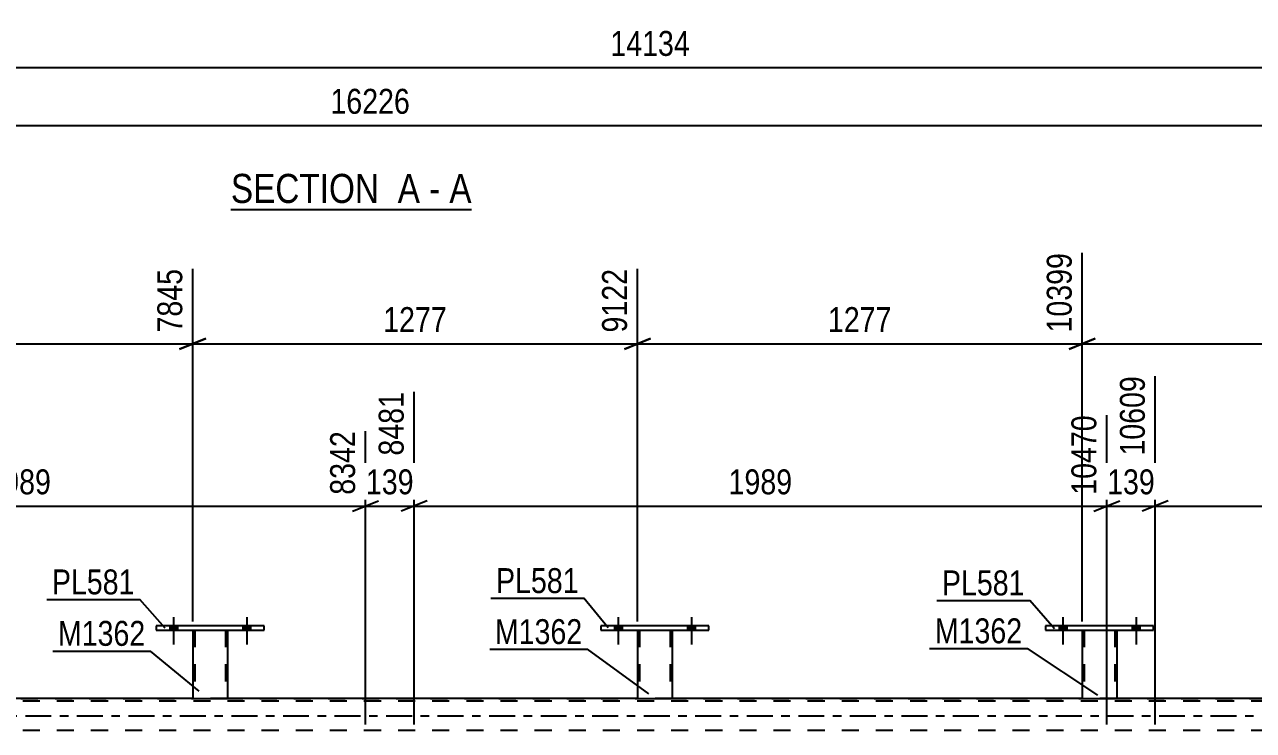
# Model space of a CAD drawing. Header units: millimetres. Extents: x -75 to 766, y -434 to 160.
# Drawn here: x 285.6 to 426.7, y -1.7 to 79.4 of the extents above; entities that cross this region are included whole.
import ezdxf

# ---------------------------------------------------------------- set-up
doc = ezdxf.new("R2010")
doc.units = ezdxf.units.MM
doc.linetypes.add('DXK_LINE_DOT2', pattern=[3.9198, 1.9599, -1.9599])
doc.linetypes.add('DXK_LINE_DOT3', pattern=[5.9187, 2.979, -0.9799, 0.9799, -0.9799])
doc.styles.add('Arial Narrow', font='ARIALN.TTF', dxfattribs={"height": 0.2})

# ---------------------------------------------------------------- blocks, each defined once
blk = doc.blocks.new('Unknown-814185074-11 - 2456')
at = {"color": 6, "linetype": 'Continuous'}
blk.add_line((309.26, 58.17), (336.91, 58.17), dxfattribs=at)
at = {"color": 0, "linetype": 'Continuous'}
for points in [[(327.37, 58.92), (327.37, 62.42), (309.26, 62.42), (309.26, 58.92)], [(330.98, 58.92), (330.98, 62.42), (328.42, 62.42), (328.42, 58.92)], [(333.3, 58.92), (333.3, 62.42), (332.03, 62.42), (332.03, 58.92)], [(336.91, 58.92), (336.91, 62.42), (334.35, 62.42), (334.35, 58.92)]]:
    blk.add_wipeout(points, dxfattribs=at)
at = {"color": 7, "linetype": 'Continuous', "style": 'Arial Narrow'}
for s, p in [('SECTION ', (309.26, 58.92)), ('A', (328.42, 58.92)), ('A', (334.35, 58.92)), ('-', (332.03, 58.92))]:
    blk.add_text(s, height=3.34, dxfattribs=at).set_placement(p)
blk = doc.blocks.new('Bolt-814185074-3472 - 3452')
at = {"linetype": 'Continuous'}
for points in [[(404.39, 9.84), (405.27, 9.84), (405.27, 10.32), (404.39, 10.32)], [(412.79, 9.84), (413.67, 9.84), (413.67, 10.32), (412.79, 10.32)]]:
    blk.add_hatch(color=1, dxfattribs=at).paths.add_polyline_path(points)
at = {"color": 1, "linetype": 'Continuous'}
for p, q in [((404.83, 11.32), (404.83, 8.2)), ((413.23, 11.32), (413.23, 8.2)), ((404.39, 10.32), (404.39, 9.84)), ((405.27, 10.32), (405.27, 9.84)), ((412.79, 10.32), (412.79, 9.84)), ((413.67, 10.32), (413.67, 9.84))]:
    blk.add_line(p, q, dxfattribs=at)
blk = doc.blocks.new('Bolt-814185074-3473 - 3452')
at = {"linetype": 'Continuous'}
for points in [[(404.39, 9.84), (405.27, 9.84), (405.27, 10.32), (404.39, 10.32)], [(412.79, 9.84), (413.67, 9.84), (413.67, 10.32), (412.79, 10.32)]]:
    blk.add_hatch(color=1, dxfattribs=at).paths.add_polyline_path(points)
at = {"color": 1, "linetype": 'Continuous'}
for p, q in [((404.83, 11.32), (404.83, 8.2)), ((413.23, 11.32), (413.23, 8.2)), ((404.39, 10.32), (404.39, 9.84)), ((405.27, 10.32), (405.27, 9.84)), ((412.79, 10.32), (412.79, 9.84)), ((413.67, 10.32), (413.67, 9.84))]:
    blk.add_line(p, q, dxfattribs=at)
blk = doc.blocks.new('Part-814185074-3607 - 3452')
at = {"color": 2, "linetype": 'Continuous'}
for p, q in [((351.75, 10.32), (351.75, 9.84)), ((364.15, 10.32), (351.75, 10.32)), ((364.15, 9.84), (364.15, 10.32)), ((351.75, 9.84), (364.15, 9.84))]:
    blk.add_line(p, q, dxfattribs=at)
blk = doc.blocks.new('Bolt-814185074-3474 - 3452')
at = {"linetype": 'Continuous'}
for points in [[(353.31, 9.84), (354.19, 9.84), (354.19, 10.32), (353.31, 10.32)], [(361.71, 9.84), (362.59, 9.84), (362.59, 10.32), (361.71, 10.32)]]:
    blk.add_hatch(color=1, dxfattribs=at).paths.add_polyline_path(points)
at = {"color": 1, "linetype": 'Continuous'}
for p, q in [((353.75, 11.32), (353.75, 8.2)), ((362.15, 11.32), (362.15, 8.2)), ((353.31, 10.32), (353.31, 9.84)), ((354.19, 10.32), (354.19, 9.84)), ((361.71, 10.32), (361.71, 9.84)), ((362.59, 10.32), (362.59, 9.84))]:
    blk.add_line(p, q, dxfattribs=at)
blk = doc.blocks.new('Bolt-814185074-3475 - 3452')
at = {"linetype": 'Continuous'}
for points in [[(353.31, 9.84), (354.19, 9.84), (354.19, 10.32), (353.31, 10.32)], [(361.71, 9.84), (362.59, 9.84), (362.59, 10.32), (361.71, 10.32)]]:
    blk.add_hatch(color=1, dxfattribs=at).paths.add_polyline_path(points)
at = {"color": 1, "linetype": 'Continuous'}
for p, q in [((353.75, 11.32), (353.75, 8.2)), ((362.15, 11.32), (362.15, 8.2)), ((353.31, 10.32), (353.31, 9.84)), ((354.19, 10.32), (354.19, 9.84)), ((361.71, 10.32), (361.71, 9.84)), ((362.59, 10.32), (362.59, 9.84))]:
    blk.add_line(p, q, dxfattribs=at)
blk = doc.blocks.new('Bolt-814185074-3476 - 3452')
at = {"linetype": 'Continuous'}
for points in [[(302.23, 9.84), (303.11, 9.84), (303.11, 10.32), (302.23, 10.32)], [(310.63, 9.84), (311.51, 9.84), (311.51, 10.32), (310.63, 10.32)]]:
    blk.add_hatch(color=1, dxfattribs=at).paths.add_polyline_path(points)
at = {"color": 1, "linetype": 'Continuous'}
for p, q in [((302.67, 11.32), (302.67, 8.2)), ((311.07, 11.32), (311.07, 8.2)), ((302.23, 10.32), (302.23, 9.84)), ((303.11, 10.32), (303.11, 9.84)), ((310.63, 10.32), (310.63, 9.84)), ((311.51, 10.32), (311.51, 9.84))]:
    blk.add_line(p, q, dxfattribs=at)
blk = doc.blocks.new('Bolt-814185074-3477 - 3452')
at = {"linetype": 'Continuous'}
for points in [[(302.23, 9.84), (303.11, 9.84), (303.11, 10.32), (302.23, 10.32)], [(310.63, 9.84), (311.51, 9.84), (311.51, 10.32), (310.63, 10.32)]]:
    blk.add_hatch(color=1, dxfattribs=at).paths.add_polyline_path(points)
at = {"color": 1, "linetype": 'Continuous'}
for p, q in [((302.67, 11.32), (302.67, 8.2)), ((311.07, 11.32), (311.07, 8.2)), ((302.23, 10.32), (302.23, 9.84)), ((303.11, 10.32), (303.11, 9.84)), ((310.63, 10.32), (310.63, 9.84)), ((311.51, 10.32), (311.51, 9.84))]:
    blk.add_line(p, q, dxfattribs=at)
blk = doc.blocks.new('Part-814185074-3597 - 3452')
at = {"color": 2, "linetype": 'Continuous'}
for p, q in [((402.83, 10.32), (402.83, 9.84)), ((415.23, 10.32), (402.83, 10.32)), ((415.23, 9.84), (415.23, 10.32)), ((402.83, 9.84), (415.23, 9.84))]:
    blk.add_line(p, q, dxfattribs=at)
blk = doc.blocks.new('Part-814185074-3602 - 3452')
at = {"color": 2, "linetype": 'Continuous'}
for p, q in [((407.03, 9.84), (407.03, 2)), ((411.03, 9.84), (411.03, 2)), ((407.03, 2), (411.03, 2))]:
    blk.add_line(p, q, dxfattribs=at)
at = {"color": 7, "linetype": 'DXK_LINE_DOT2'}
for p, q in [((407.03, 9.84), (411.03, 9.84)), ((407.03, 9.84), (407.03, 9.84)), ((407.03, 9.84), (407.03, 9.84)), ((407.27, 9.84), (407.27, 2)), ((410.79, 9.84), (410.79, 2)), ((411.03, 9.84), (411.03, 9.84)), ((411.03, 9.84), (411.03, 9.84)), ((410.73, 2), (410.77, 2)), ((410.73, 2), (410.77, 2)), ((410.77, 2), (410.79, 2)), ((410.77, 2), (410.79, 2))]:
    blk.add_line(p, q, dxfattribs=at)
blk = doc.blocks.new('Part-814185074-3612 - 3452')
at = {"color": 2, "linetype": 'Continuous'}
for p, q in [((355.95, 9.84), (355.95, 2)), ((359.95, 9.84), (359.95, 2)), ((355.95, 2), (359.95, 2))]:
    blk.add_line(p, q, dxfattribs=at)
at = {"color": 7, "linetype": 'DXK_LINE_DOT2'}
for p, q in [((355.95, 9.84), (359.95, 9.84)), ((355.95, 9.84), (355.95, 9.84)), ((355.95, 9.84), (355.95, 9.84)), ((356.19, 9.84), (356.19, 2)), ((359.71, 9.84), (359.71, 2)), ((359.95, 9.84), (359.95, 9.84)), ((359.95, 9.84), (359.95, 9.84)), ((359.65, 2), (359.69, 2)), ((359.65, 2), (359.69, 2)), ((359.69, 2), (359.71, 2)), ((359.69, 2), (359.71, 2))]:
    blk.add_line(p, q, dxfattribs=at)
blk = doc.blocks.new('Part-814185074-3617 - 3452')
at = {"color": 2, "linetype": 'Continuous'}
for p, q in [((300.67, 10.32), (300.67, 9.84)), ((313.07, 10.32), (300.67, 10.32)), ((313.07, 9.84), (313.07, 10.32)), ((300.67, 9.84), (313.07, 9.84))]:
    blk.add_line(p, q, dxfattribs=at)
blk = doc.blocks.new('Part-814185074-3622 - 3452')
at = {"color": 2, "linetype": 'Continuous'}
for p, q in [((304.87, 9.84), (304.87, 2)), ((308.87, 9.84), (308.87, 2)), ((304.87, 2), (308.87, 2))]:
    blk.add_line(p, q, dxfattribs=at)
at = {"color": 7, "linetype": 'DXK_LINE_DOT2'}
for p, q in [((304.87, 9.84), (308.87, 9.84)), ((304.87, 9.84), (304.87, 9.84)), ((304.87, 9.84), (304.87, 9.84)), ((305.11, 9.84), (305.11, 2)), ((308.63, 9.84), (308.63, 2)), ((308.87, 9.84), (308.87, 9.84)), ((308.87, 9.84), (308.87, 9.84)), ((308.57, 2), (308.61, 2)), ((308.57, 2), (308.61, 2)), ((308.61, 2), (308.63, 2)), ((308.61, 2), (308.63, 2))]:
    blk.add_line(p, q, dxfattribs=at)
blk = doc.blocks.new('Part-814185074-3752 - 3452')
at = {"color": 7, "linetype": 'DXK_LINE_DOT2'}
for p, q in [((640.09, 1.68), (25.23, 1.68)), ((65.63, 2), (640.09, 2)), ((308.87, 2), (304.87, 2)), ((359.95, 2), (355.95, 2)), ((411.03, 2), (407.03, 2)), ((640.09, -1.68), (25.23, -1.68))]:
    blk.add_line(p, q, dxfattribs=at)
at = {"color": 2, "linetype": 'Continuous'}
for p, q in [((304.87, 2), (257.79, 2)), ((355.95, 2), (308.87, 2)), ((407.03, 2), (359.95, 2)), ((458.11, 2), (411.03, 2))]:
    blk.add_line(p, q, dxfattribs=at)
at = {"color": 7, "linetype": 'DXK_LINE_DOT3'}
blk.add_line((25.23, 0), (640.09, 0), dxfattribs=at)
blk = doc.blocks.new('StraightDimension-814185074-2803 - 2456')
at = {"color": 7, "linetype": 'Continuous'}
blk.add_line((10.44, 67.82), (640.09, 67.82), dxfattribs=at)
at = {"color": 0}
blk.add_wipeout([(330.43, 68.57), (330.43, 72.77), (320.09, 72.77), (320.09, 68.57)], dxfattribs=at)
at = {"color": 3, "style": 'Arial Narrow'}
blk.add_text('16226', height=2.863, dxfattribs=at).set_placement((320.69, 69.17))
blk = doc.blocks.new('StraightDimension-814185074-2954 - 2456')
at = {"color": 7, "linetype": 'Continuous'}
blk.add_line((74.73, 74.47), (640.09, 74.47), dxfattribs=at)
at = {"color": 0}
blk.add_wipeout([(362.58, 75.22), (362.58, 79.42), (352.24, 79.42), (352.24, 75.22)], dxfattribs=at)
at = {"color": 3, "style": 'Arial Narrow'}
blk.add_text('14134', height=2.863, dxfattribs=at).set_placement((352.84, 75.82))
blk = doc.blocks.new('StraightDimension-814185074-10519 - 3452')
at = {"color": 7, "linetype": 'Continuous'}
for p, q in [((253.79, 10.84), (253.79, 51.35)), ((304.87, 10.84), (304.87, 51.35)), ((255.29, 43.34), (252.29, 42.14)), ((253.79, 42.74), (304.87, 42.74)), ((303.37, 42.14), (306.37, 43.34))]:
    blk.add_line(p, q, dxfattribs=at)
at = {"color": 0}
blk.add_wipeout([(283.58, 43.49), (283.58, 47.69), (275.07, 47.69), (275.07, 43.49)], dxfattribs=at)
at = {"color": 3, "style": 'Arial Narrow'}
blk.add_text('1277', height=2.863, dxfattribs=at).set_placement((275.67, 44.09))
at = {"color": 0, "linetype": 'Continuous'}
blk.add_wipeout([(304.27, 51.95), (300.07, 51.95), (300.07, 43.44), (304.27, 43.44)], dxfattribs=at)
at = {"color": 3, "linetype": 'Continuous', "style": 'Arial Narrow'}
blk.add_text('7845', height=2.863, rotation=90.0002, dxfattribs=at).set_placement((303.67, 44.04))
blk = doc.blocks.new('StraightDimension-814185074-4367 - 3452')
at = {"color": 7, "linetype": 'Continuous'}
for p, q in [((330.3, -1), (330.3, 37.21)), ((409.86, -1), (409.86, 34.54)), ((331.8, 24.7), (328.8, 23.5)), ((330.3, 24.1), (409.86, 24.1)), ((408.36, 23.5), (411.36, 24.7))]:
    blk.add_line(p, q, dxfattribs=at)
at = {"color": 0}
blk.add_wipeout([(374.34, 24.85), (374.34, 29.05), (365.82, 29.05), (365.82, 24.85)], dxfattribs=at)
at = {"color": 3, "style": 'Arial Narrow'}
blk.add_text('1989', height=2.863, dxfattribs=at).set_placement((366.42, 25.45))
at = {"color": 0, "linetype": 'Continuous'}
blk.add_wipeout([(409.26, 35.14), (405.06, 35.14), (405.06, 24.8), (409.26, 24.8)], dxfattribs=at)
at = {"color": 3, "linetype": 'Continuous', "style": 'Arial Narrow'}
blk.add_text('10470', height=2.863, rotation=90.0002, dxfattribs=at).set_placement((408.66, 25.4))
blk = doc.blocks.new('StraightDimension-814185074-10518 - 3452')
at = {"color": 7, "linetype": 'Continuous'}
for p, q in [((304.87, 10.84), (304.87, 51.35)), ((355.95, 10.84), (355.95, 51.35)), ((306.37, 43.34), (303.37, 42.14)), ((304.87, 42.74), (355.95, 42.74)), ((354.45, 42.14), (357.45, 43.34))]:
    blk.add_line(p, q, dxfattribs=at)
at = {"color": 0}
blk.add_wipeout([(334.67, 43.49), (334.67, 47.69), (326.15, 47.69), (326.15, 43.49)], dxfattribs=at)
at = {"color": 3, "style": 'Arial Narrow'}
blk.add_text('1277', height=2.863, dxfattribs=at).set_placement((326.75, 44.09))
at = {"color": 0, "linetype": 'Continuous'}
blk.add_wipeout([(355.35, 51.95), (351.15, 51.95), (351.15, 43.44), (355.35, 43.44)], dxfattribs=at)
at = {"color": 3, "linetype": 'Continuous', "style": 'Arial Narrow'}
blk.add_text('9122', height=2.863, rotation=90.0002, dxfattribs=at).set_placement((354.75, 44.04))
blk = doc.blocks.new('StraightDimension-814185074-4415 - 3452')
at = {"color": 7, "linetype": 'Continuous'}
for p, q in [((245.16, -1), (245.16, 37.21)), ((324.72, -1), (324.72, 32.71)), ((246.66, 24.7), (243.66, 23.5)), ((245.16, 24.1), (324.72, 24.1)), ((323.22, 23.5), (326.22, 24.7))]:
    blk.add_line(p, q, dxfattribs=at)
at = {"color": 0}
blk.add_wipeout([(289.2, 24.85), (289.2, 29.05), (280.69, 29.05), (280.69, 24.85)], dxfattribs=at)
at = {"color": 3, "style": 'Arial Narrow'}
blk.add_text('1989', height=2.863, dxfattribs=at).set_placement((281.29, 25.45))
at = {"color": 0, "linetype": 'Continuous'}
blk.add_wipeout([(324.12, 33.31), (319.92, 33.31), (319.92, 24.8), (324.12, 24.8)], dxfattribs=at)
at = {"color": 3, "linetype": 'Continuous', "style": 'Arial Narrow'}
blk.add_text('8342', height=2.863, rotation=90.0002, dxfattribs=at).set_placement((323.52, 25.4))
blk = doc.blocks.new('StraightDimension-814185074-4319 - 3452')
at = {"color": 7, "linetype": 'Continuous'}
for p, q in [((415.43, -1), (415.43, 39.04)), ((494.99, -1), (494.99, 34.54)), ((416.93, 24.7), (413.93, 23.5)), ((415.43, 24.1), (494.99, 24.1)), ((493.49, 23.5), (496.49, 24.7))]:
    blk.add_line(p, q, dxfattribs=at)
at = {"color": 0}
blk.add_wipeout([(459.47, 24.85), (459.47, 29.05), (450.96, 29.05), (450.96, 24.85)], dxfattribs=at)
at = {"color": 3, "style": 'Arial Narrow'}
blk.add_text('1989', height=2.863, dxfattribs=at).set_placement((451.56, 25.45))
at = {"color": 0, "linetype": 'Continuous'}
blk.add_wipeout([(494.39, 35.14), (490.19, 35.14), (490.19, 24.8), (494.39, 24.8)], dxfattribs=at)
at = {"color": 3, "linetype": 'Continuous', "style": 'Arial Narrow'}
blk.add_text('12598', height=2.863, rotation=90.0002, dxfattribs=at).set_placement((493.79, 25.4))
blk = doc.blocks.new('StraightDimension-814185074-4343 - 3452')
at = {"color": 7, "linetype": 'Continuous'}
for p, q in [((415.43, -1), (415.43, 39.04)), ((409.86, -1), (409.86, 34.54)), ((408.36, 23.5), (411.36, 24.7)), ((409.86, 24.1), (415.43, 24.1)), ((416.93, 24.7), (413.93, 23.5))]:
    blk.add_line(p, q, dxfattribs=at)
at = {"color": 0}
blk.add_wipeout([(415.99, 24.85), (415.99, 29.05), (409.3, 29.05), (409.3, 24.85)], dxfattribs=at)
at = {"color": 3, "style": 'Arial Narrow'}
blk.add_text('139', height=2.863, dxfattribs=at).set_placement((409.9, 25.45))
at = {"color": 0, "linetype": 'Continuous'}
blk.add_wipeout([(414.83, 39.64), (410.63, 39.64), (410.63, 29.3), (414.83, 29.3)], dxfattribs=at)
at = {"color": 3, "linetype": 'Continuous', "style": 'Arial Narrow'}
blk.add_text('10609', height=2.863, rotation=90.0002, dxfattribs=at).set_placement((414.23, 29.9))
blk = doc.blocks.new('StraightDimension-814185074-4391 - 3452')
at = {"color": 7, "linetype": 'Continuous'}
for p, q in [((330.3, -1), (330.3, 37.21)), ((324.72, -1), (324.72, 32.71)), ((323.22, 23.5), (326.22, 24.7)), ((324.72, 24.1), (330.3, 24.1)), ((331.8, 24.7), (328.8, 23.5))]:
    blk.add_line(p, q, dxfattribs=at)
at = {"color": 0}
blk.add_wipeout([(330.85, 24.85), (330.85, 29.05), (324.17, 29.05), (324.17, 24.85)], dxfattribs=at)
at = {"color": 3, "style": 'Arial Narrow'}
blk.add_text('139', height=2.863, dxfattribs=at).set_placement((324.77, 25.45))
at = {"color": 0, "linetype": 'Continuous'}
blk.add_wipeout([(329.7, 37.81), (325.5, 37.81), (325.5, 29.3), (329.7, 29.3)], dxfattribs=at)
at = {"color": 3, "linetype": 'Continuous', "style": 'Arial Narrow'}
blk.add_text('8481', height=2.863, rotation=90.0002, dxfattribs=at).set_placement((329.1, 29.9))
blk = doc.blocks.new('StraightDimension-814185074-10516 - 3452')
at = {"color": 7, "linetype": 'Continuous'}
for p, q in [((407.03, 10.84), (407.03, 53.18)), ((458.11, 10.84), (458.11, 53.18)), ((408.53, 43.34), (405.53, 42.14)), ((407.03, 42.74), (458.11, 42.74)), ((456.61, 42.14), (459.61, 43.34))]:
    blk.add_line(p, q, dxfattribs=at)
at = {"color": 0}
blk.add_wipeout([(436.83, 43.49), (436.83, 47.69), (428.31, 47.69), (428.31, 43.49)], dxfattribs=at)
at = {"color": 3, "style": 'Arial Narrow'}
blk.add_text('1277', height=2.863, dxfattribs=at).set_placement((428.91, 44.09))
at = {"color": 0, "linetype": 'Continuous'}
blk.add_wipeout([(457.51, 53.78), (453.31, 53.78), (453.31, 43.44), (457.51, 43.44)], dxfattribs=at)
at = {"color": 3, "linetype": 'Continuous', "style": 'Arial Narrow'}
blk.add_text('11676', height=2.863, rotation=90.0002, dxfattribs=at).set_placement((456.91, 44.04))
blk = doc.blocks.new('StraightDimension-814185074-10517 - 3452')
at = {"color": 7, "linetype": 'Continuous'}
for p, q in [((407.03, 10.84), (407.03, 53.18)), ((355.95, 10.84), (355.95, 51.35)), ((357.45, 43.34), (354.45, 42.14)), ((355.95, 42.74), (407.03, 42.74)), ((405.53, 42.14), (408.53, 43.34))]:
    blk.add_line(p, q, dxfattribs=at)
at = {"color": 0}
blk.add_wipeout([(385.75, 43.49), (385.75, 47.69), (377.23, 47.69), (377.23, 43.49)], dxfattribs=at)
at = {"color": 3, "style": 'Arial Narrow'}
blk.add_text('1277', height=2.863, dxfattribs=at).set_placement((377.83, 44.09))
at = {"color": 0, "linetype": 'Continuous'}
blk.add_wipeout([(406.43, 53.78), (402.23, 53.78), (402.23, 43.44), (406.43, 43.44)], dxfattribs=at)
at = {"color": 3, "linetype": 'Continuous', "style": 'Arial Narrow'}
blk.add_text('10399', height=2.863, rotation=90.0002, dxfattribs=at).set_placement((405.83, 44.04))
blk = doc.blocks.new('Mark-814185074-3613 - 3452')
at = {"color": 0}
blk.add_wipeout([(298.21, 13.95), (298.21, 16.95), (288.7, 16.95), (288.7, 13.95)], dxfattribs=at)
blk.add_wipeout([(298.21, 13.95), (298.21, 16.95), (288.7, 16.95), (288.7, 13.95)], dxfattribs=at)
at = {"color": 30, "linetype": 'Continuous'}
for p in [(288.1, 13.35), (301.69, 10.06)]:
    blk.add_line(p, (298.81, 13.35), dxfattribs=at)
at = {"color": 3, "style": 'Arial Narrow'}
blk.add_text('PL581', height=2.863, dxfattribs=at).set_placement((288.7, 13.95))
blk = doc.blocks.new('Mark-814185074-3593 - 3452')
at = {"color": 0}
blk.add_wipeout([(400.43, 13.84), (400.43, 16.84), (390.93, 16.84), (390.93, 13.84)], dxfattribs=at)
blk.add_wipeout([(400.43, 13.84), (400.43, 16.84), (390.93, 16.84), (390.93, 13.84)], dxfattribs=at)
at = {"color": 30, "linetype": 'Continuous'}
for p in [(390.33, 13.24), (403.87, 9.99)]:
    blk.add_line(p, (401.03, 13.24), dxfattribs=at)
at = {"color": 3, "style": 'Arial Narrow'}
blk.add_text('PL581', height=2.863, dxfattribs=at).set_placement((390.93, 13.84))
blk = doc.blocks.new('Mark-814185074-3598 - 3452')
at = {"color": 0}
blk.add_wipeout([(400.16, 8.33), (400.16, 11.33), (390.11, 11.33), (390.11, 8.33)], dxfattribs=at)
blk.add_wipeout([(400.16, 8.33), (400.16, 11.33), (390.11, 11.33), (390.11, 8.33)], dxfattribs=at)
at = {"color": 30, "linetype": 'Continuous'}
for p in [(389.51, 7.73), (408.85, 2.36)]:
    blk.add_line(p, (400.76, 7.73), dxfattribs=at)
at = {"color": 3, "style": 'Arial Narrow'}
blk.add_text('M1362', height=2.863, dxfattribs=at).set_placement((390.11, 8.33))
blk = doc.blocks.new('Mark-814185074-3603 - 3452')
at = {"color": 0}
blk.add_wipeout([(349.21, 14.1), (349.21, 17.1), (339.71, 17.1), (339.71, 14.1)], dxfattribs=at)
blk.add_wipeout([(349.21, 14.1), (349.21, 17.1), (339.71, 17.1), (339.71, 14.1)], dxfattribs=at)
at = {"color": 30, "linetype": 'Continuous'}
for p in [(339.11, 13.5), (352.58, 10.12)]:
    blk.add_line(p, (349.81, 13.5), dxfattribs=at)
at = {"color": 3, "style": 'Arial Narrow'}
blk.add_text('PL581', height=2.863, dxfattribs=at).set_placement((339.71, 14.1))
blk = doc.blocks.new('Mark-814185074-3608 - 3452')
at = {"color": 0}
blk.add_wipeout([(349.63, 8.24), (349.63, 11.24), (339.58, 11.24), (339.58, 8.24)], dxfattribs=at)
blk.add_wipeout([(349.63, 8.24), (349.63, 11.24), (339.58, 11.24), (339.58, 8.24)], dxfattribs=at)
at = {"color": 30, "linetype": 'Continuous'}
for p in [(338.98, 7.64), (357.26, 2.53)]:
    blk.add_line(p, (350.23, 7.64), dxfattribs=at)
at = {"color": 3, "style": 'Arial Narrow'}
blk.add_text('M1362', height=2.863, dxfattribs=at).set_placement((339.58, 8.24))
blk = doc.blocks.new('Mark-814185074-3618 - 3452')
at = {"color": 0}
blk.add_wipeout([(299.44, 8.04), (299.44, 11.04), (289.39, 11.04), (289.39, 8.04)], dxfattribs=at)
blk.add_wipeout([(299.44, 8.04), (299.44, 11.04), (289.39, 11.04), (289.39, 8.04)], dxfattribs=at)
at = {"color": 30, "linetype": 'Continuous'}
for p in [(288.79, 7.44), (305.63, 2.83)]:
    blk.add_line(p, (300.04, 7.44), dxfattribs=at)
at = {"color": 3, "style": 'Arial Narrow'}
blk.add_text('M1362', height=2.863, dxfattribs=at).set_placement((289.39, 8.04))

msp = doc.modelspace()

# ---------------------------------------------------------------- block references
for name in ['StraightDimension-814185074-2803 - 2456', 'Unknown-814185074-11 - 2456', 'Bolt-814185074-3476 - 3452', 'Bolt-814185074-3477 - 3452', 'Bolt-814185074-3474 - 3452', 'Bolt-814185074-3475 - 3452', 'Bolt-814185074-3472 - 3452', 'Bolt-814185074-3473 - 3452', 'Part-814185074-3617 - 3452', 'Part-814185074-3607 - 3452', 'Part-814185074-3597 - 3452', 'Part-814185074-3622 - 3452', 'Part-814185074-3612 - 3452', 'Part-814185074-3602 - 3452', 'Part-814185074-3752 - 3452']:
    msp.add_blockref(name, (0, 0))

# ---------------------------------------------------------------- next in the draw order: block references
for name in ['StraightDimension-814185074-2954 - 2456', 'StraightDimension-814185074-10519 - 3452', 'StraightDimension-814185074-4319 - 3452', 'StraightDimension-814185074-4367 - 3452']:
    msp.add_blockref(name, (0, 0))

# ---------------------------------------------------------------- next in the draw order: block references
for name in ['StraightDimension-814185074-10518 - 3452', 'StraightDimension-814185074-4343 - 3452']:
    msp.add_blockref(name, (0, 0))

# ---------------------------------------------------------------- next in the draw order: block references
for name in ['StraightDimension-814185074-10516 - 3452', 'StraightDimension-814185074-4415 - 3452', 'Mark-814185074-3603 - 3452']:
    msp.add_blockref(name, (0, 0))

# ---------------------------------------------------------------- next in the draw order: block references
for name in ['StraightDimension-814185074-10517 - 3452', 'StraightDimension-814185074-4391 - 3452', 'Mark-814185074-3613 - 3452']:
    msp.add_blockref(name, (0, 0))

# ---------------------------------------------------------------- next in the draw order: block references
for name in ['Mark-814185074-3593 - 3452', 'Mark-814185074-3618 - 3452', 'Mark-814185074-3608 - 3452']:
    msp.add_blockref(name, (0, 0))

# ---------------------------------------------------------------- next in the draw order: block references
msp.add_blockref('Mark-814185074-3598 - 3452', (0, 0))

doc.saveas('drawing.dxf')
